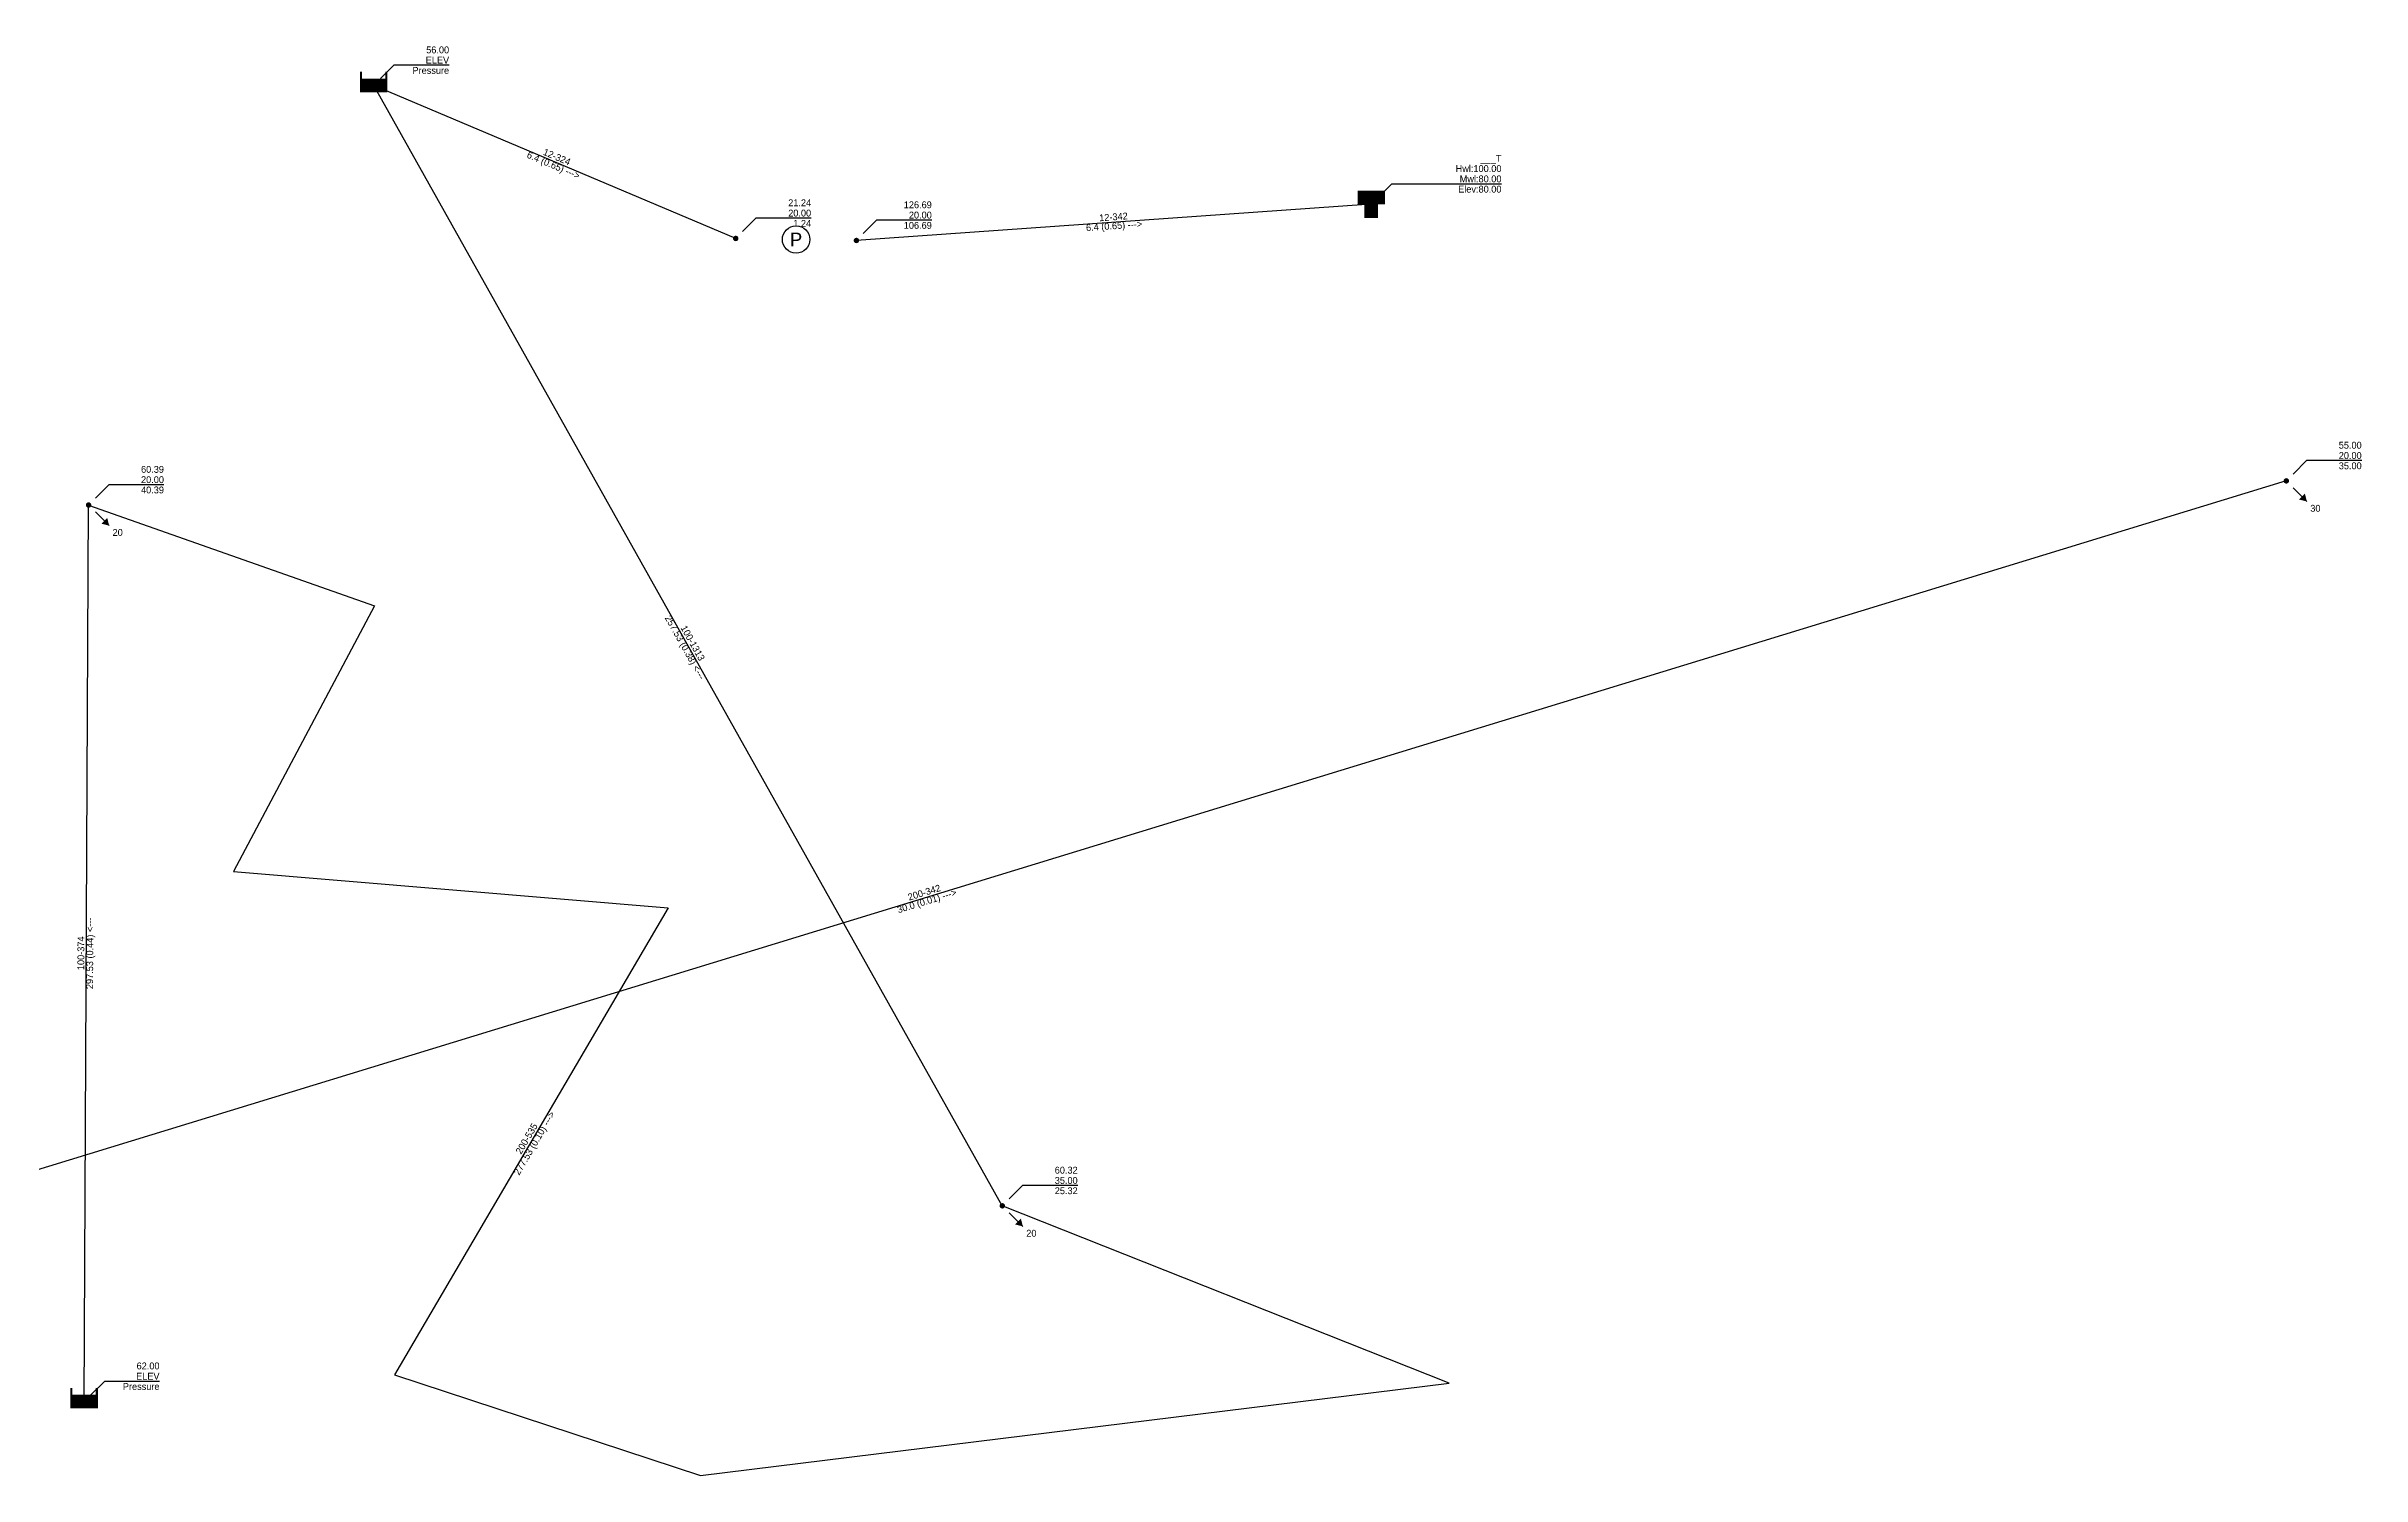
# Model space of a CAD drawing. Header units: metres. Extents: x -5986 to 7705, y 3671 to 9117.
# Drawn here: x -742 to 7705, y 3671 to 8882 of the extents above; entities that cross this region are included whole.
import ezdxf
from ezdxf.enums import TextEntityAlignment as Align

# ---------------------------------------------------------------- set-up
doc = ezdxf.new("R2010")
doc.units = ezdxf.units.M

# ---------------------------------------------------------------- blocks, each defined once
blk = doc.blocks.new('tank')
for points in [[(100, 0), (100, 100), (-100, 100), (-100, 0)], [(50, 0), (50, -100), (-50, -100), (-50, 0)]]:
    blk.add_hatch(color=7).paths.add_polyline_path(points)
blk = doc.blocks.new('reservoir')
for points in [[(-100, 50), (-100, 100), (-85, 100), (-85, 50)], [(100, -50), (100, 50), (-100, 50), (-100, -50)], [(100, 50), (100, 100), (85, 100), (85, 50)]]:
    blk.add_hatch(color=7).paths.add_polyline_path(points)
blk = doc.blocks.new('junction')
h = blk.add_hatch(color=7)
edge = h.paths.add_edge_path()
edge.add_ellipse((0, 0), major_axis=(0, 50), ratio=1, start_angle=0, end_angle=360)
blk = doc.blocks.new('pump')
blk.add_circle((0, 0), 100)
blk.add_text('P', height=100).set_placement((0, 0), align=Align.MIDDLE_CENTER)
blk = doc.blocks.new('arrow')
blk.add_hatch(color=2).paths.add_polyline_path([(0, 0), (30, -50), (-30, -50)])

msp = doc.modelspace()

# ---------------------------------------------------------------- linework, layer by layer
at = {"color": 210}
for points in [[(477.936, 8764.546), (527.936, 8814.546), (727.936, 8814.546)], [(4117.033, 8331.669), (4167.033, 8381.669), (4567.033, 8381.669)], [(1798.576, 8206.942), (1848.576, 8256.942), (2048.576, 8256.942)], [(2238.789, 8199.605), (2288.789, 8249.605), (2488.789, 8249.605)], [(7455.25, 7323.091), (7505.25, 7373.091), (7705.25, 7373.091)], [(-562.372, 7234.985), (-512.372, 7284.985), (-312.372, 7284.985)], [(2770.962, 4679.919), (2820.962, 4729.919), (3020.962, 4729.919)], [(-578.576, 3966.221), (-528.576, 4016.221), (-328.576, 4016.221)]]:
    msp.add_lwpolyline(points, dxfattribs=at)
for points in [[(2745.962, 4654.919), (452.936, 8739.546)], [(1773.576, 8181.942), (452.936, 8739.546)], [(4092.033, 8306.669), (2213.789, 8174.605)], [(7430.25, 7298.091), (-2496.329, 4258.443)], [(-603.576, 3941.221), (-587.372, 7209.985)], [(-587.372, 7209.985), (455.213, 6842.878)], [(455.213, 6842.878), (-58.737, 5873.715)], [(-58.737, 5873.715), (1527.166, 5741.557)], [(1527.166, 5741.557), (528.634, 4038.179)], [(4375.918, 4008.811), (2745.962, 4654.919)], [(528.634, 4038.179), (1644.64, 3671.072)], [(1644.64, 3671.072), (4375.918, 4008.811)]]:
    msp.add_lwpolyline(points)
at = {"color": 2}
for points in [[(7455.25, 7273.091), (7505.25, 7223.091)], [(-562.372, 7184.985), (-512.372, 7134.985)], [(2770.962, 4629.919), (2820.962, 4579.919)]]:
    msp.add_lwpolyline(points, dxfattribs=at)

# ---------------------------------------------------------------- block references
for name, p, xscale, yscale in [('reservoir', (452.936, 8739.546), 0.5, 0.5), ('tank', (4092.033, 8306.669), 0.5, 0.5), ('pump', (1993.6825, 8178.2735), 0.5, 0.5), ('junction', (1773.576, 8181.942), 0.2, 0.2), ('junction', (2213.789, 8174.605), 0.2, 0.2), ('junction', (7430.25, 7298.091), 0.2, 0.2), ('junction', (-587.372, 7209.985), 0.2, 0.2), ('junction', (2745.962, 4654.919), 0.2, 0.2), ('reservoir', (-603.576, 3941.221), 0.5, 0.5)]:
    msp.add_blockref(name, p, dxfattribs=dict(xscale=xscale, yscale=yscale))
at = {"xscale": 0.5, "yscale": 0.5, "rotation": 225}
for p in [(7505.25, 7223.091), (-512.372, 7134.985), (2820.962, 4579.919)]:
    msp.add_blockref('arrow', p, dxfattribs=at)

# ---------------------------------------------------------------- texts
at = {"color": 210}
for s, p in [('56.00', (727.936, 8869.546)), ('Pressure', (727.936, 8794.546)), ('ELEV', (727.936, 8832.046)), ('Hwl:100.00', (4567.033, 8436.669)), ('___T', (4567.033, 8474.169)), ('Elev:80.00', (4567.033, 8361.669)), ('Mwl:80.00', (4567.033, 8399.169)), ('21.24', (2048.576, 8311.942)), ('20.00', (2048.576, 8274.442)), ('126.69', (2488.789, 8304.605)), ('20.00', (2488.789, 8267.105)), ('1.24', (2048.576, 8236.942)), ('106.69', (2488.789, 8229.605)), ('55.00', (7705.25, 7428.091)), ('60.39', (-312.372, 7339.985)), ('35.00', (7705.25, 7353.091)), ('20.00', (7705.25, 7390.591)), ('40.39', (-312.372, 7264.985)), ('20.00', (-312.372, 7302.485)), ('35.00', (3020.962, 4747.419)), ('60.32', (3020.962, 4784.919)), ('25.32', (3020.962, 4709.919)), ('62.00', (-328.576, 4071.221)), ('Pressure', (-328.576, 3996.221)), ('ELEV', (-328.576, 4033.721))]:
    msp.add_text(s, height=25, dxfattribs=at).set_placement(p, align=Align.MIDDLE_RIGHT)
for s, rotation, p in [('6.4 (0.65) --->', -22.89056802, (1113.256, 8460.744)), ('6.4 (0.65) --->', 4.02198923, (3152.911, 8240.637)), ('257.53 (0.38) <---', -60.69103742, (1599.449, 6697.2325)), ('30.0 (0.01) --->', 17.0252716, (2466.9605, 5778.267)), ('297.53 (0.44) <---', 89.71597423, (-595.474, 5575.603)), ('277.53 (0.10) --->', 59.62087226, (1027.9, 4889.868))]:
    msp.add_text(s, height=25, rotation=rotation).set_placement(p, align=Align.TOP_CENTER)
for s, rotation, p in [('12-324', -22.89056802, (1113.256, 8460.744)), ('12-342', 4.02198923, (3152.911, 8240.637)), ('100-1313', -60.69103742, (1599.449, 6697.2325)), ('200-342', 17.0252716, (2466.9605, 5778.267)), ('100-374', 89.71597423, (-595.474, 5575.603)), ('200-535', 59.62087226, (1027.9, 4889.868))]:
    msp.add_text(s, height=25, rotation=rotation).set_placement(p, align=Align.BOTTOM_CENTER)
at = {"color": 2}
for s, p in [('30', (7517.75, 7210.591)), ('20', (-499.872, 7122.485)), ('20', (2833.462, 4567.419))]:
    msp.add_text(s, height=25, dxfattribs=at).set_placement(p, align=Align.TOP_LEFT)

doc.saveas('drawing.dxf')
